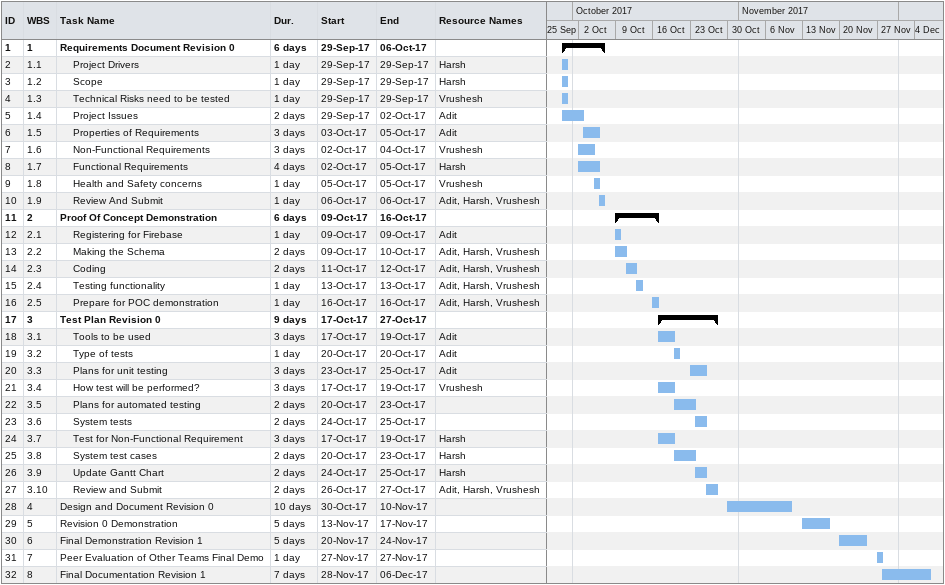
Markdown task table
| ID | WBS | Task | Duration | Start | Finish | Resources |
|---|---|---|---|---|---|---|
| 1 | 1 | **Requirements Document Revision 0** | 6d | 2017-09-29 | 2017-10-06 |  |
| 2 | 1.1 | Project Drivers | 1d | 2017-09-29 | 2017-09-29 | Harsh |
| 3 | 1.2 | Scope | 1d | 2017-09-29 | 2017-09-29 | Harsh |
| 4 | 1.3 | Technical Risks need to be tested | 1d | 2017-09-29 | 2017-09-29 | Vrushesh |
| 5 | 1.4 | Project Issues | 2d | 2017-09-29 | 2017-10-02 | Adit |
| 6 | 1.5 | Properties of Requirements | 3d | 2017-10-03 | 2017-10-05 | Adit |
| 7 | 1.6 | Non-Functional Requirements | 3d | 2017-10-02 | 2017-10-04 | Vrushesh |
| 8 | 1.7 | Functional Requirements | 4d | 2017-10-02 | 2017-10-05 | Harsh |
| 9 | 1.8 | Health and Safety concerns | 1d | 2017-10-05 | 2017-10-05 | Vrushesh |
| 10 | 1.9 | Review And Submit | 1d | 2017-10-06 | 2017-10-06 | Adit, Harsh, Vrushesh |
| 11 | 2 | **Proof Of Concept Demonstration** | 6d | 2017-10-09 | 2017-10-16 |  |
| 12 | 2.1 | Registering for Firebase | 1d | 2017-10-09 | 2017-10-09 | Adit |
| 13 | 2.2 | Making the Schema | 2d | 2017-10-09 | 2017-10-10 | Adit, Harsh, Vrushesh |
| 14 | 2.3 | Coding | 2d | 2017-10-11 | 2017-10-12 | Adit, Harsh, Vrushesh |
| 15 | 2.4 | Testing functionality | 1d | 2017-10-13 | 2017-10-13 | Adit, Harsh, Vrushesh |
| 16 | 2.5 | Prepare for POC demonstration | 1d | 2017-10-16 | 2017-10-16 | Adit, Harsh, Vrushesh |
| 17 | 3 | **Test Plan Revision 0** | 9d | 2017-10-17 | 2017-10-27 |  |
| 18 | 3.1 | Tools to be used | 3d | 2017-10-17 | 2017-10-19 | Adit |
| 19 | 3.2 | Type of tests | 1d | 2017-10-20 | 2017-10-20 | Adit |
| 20 | 3.3 | Plans for unit testing | 3d | 2017-10-23 | 2017-10-25 | Adit |
| 21 | 3.4 | How test will be performed? | 3d | 2017-10-17 | 2017-10-19 | Vrushesh |
| 22 | 3.5 | Plans for automated testing | 2d | 2017-10-20 | 2017-10-23 |  |
| 23 | 3.6 | System tests | 2d | 2017-10-24 | 2017-10-25 |  |
| 24 | 3.7 | Test for Non-Functional Requirement | 3d | 2017-10-17 | 2017-10-19 | Harsh |
| 25 | 3.8 | System test cases | 2d | 2017-10-20 | 2017-10-23 | Harsh |
| 26 | 3.9 | Update Gantt Chart | 2d | 2017-10-24 | 2017-10-25 | Harsh |
| 27 | 3.10 | Review and Submit | 2d | 2017-10-26 | 2017-10-27 | Adit, Harsh, Vrushesh |
| 28 | 4 | Design and Document Revision 0 | 10d | 2017-10-30 | 2017-11-10 |  |
| 29 | 5 | Revision 0 Demonstration | 5d | 2017-11-13 | 2017-11-17 |  |
| 30 | 6 | Final Demonstration Revision 1 | 5d | 2017-11-20 | 2017-11-24 |  |
| 31 | 7 | Peer Evaluation of Other Teams Final Demo | 1d | 2017-11-27 | 2017-11-27 |  |
| 32 | 8 | Final Documentation Revision 1 | 7d | 2017-11-28 | 2017-12-06 |  |
